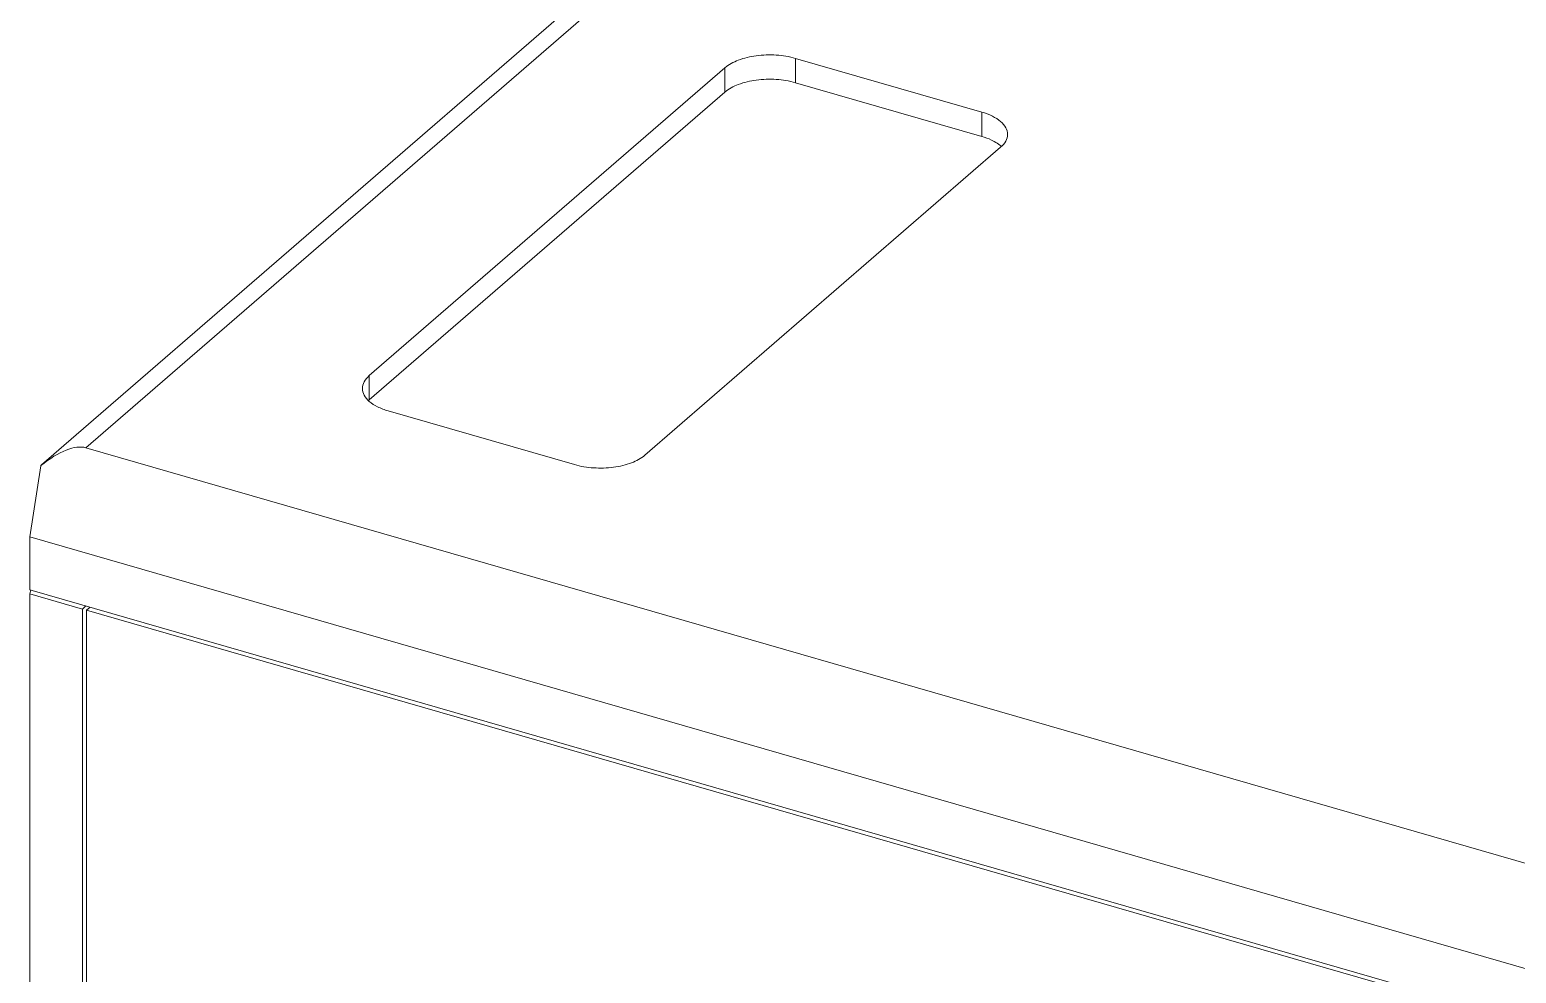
# Model space of a CAD drawing. Header units: millimetres. Extents: x 0 to 3564, y 0 to 2520.
# Drawn here: x 2262.9 to 2421.7, y 2081.1 to 2181.9 of the extents above; entities that cross this region are included whole.
import ezdxf

# ---------------------------------------------------------------- set-up
doc = ezdxf.new("R2010")
doc.units = ezdxf.units.MM
doc.layers.get('0').update_dxf_attribs({"lineweight": 13})

msp = doc.modelspace()

# ---------------------------------------------------------------- linework, layer by layer
for p, q in [((2582.08, 2410.75), (2264.15, 2135.41)), ((2583.89, 2410.03), (2268.89, 2137.23)), ((2344.68, 2176.26), (2344.68, 2178.86)), ((2344.68, 2178.86), (2364.59, 2173.11)), ((2299.16, 2144.95), (2337.16, 2177.86)), ((2337.16, 2175.26), (2337.16, 2177.86)), ((2364.59, 2170.51), (2344.68, 2176.26)), ((2337.16, 2175.26), (2299.16, 2142.35)), ((2364.59, 2170.51), (2364.59, 2173.11)), ((2366.61, 2169.36), (2328.61, 2136.45)), ((2299.16, 2142.35), (2299.16, 2144.95)), ((2321.09, 2135.44), (2301.18, 2141.19)), ((2662.93, 2023.48), (2268.89, 2137.23)), ((2262.89, 2127.71), (2264.07, 2135.33)), ((2264.07, 2135.33), (2264.15, 2135.41)), ((2262.89, 2127.71), (2262.89, 2122.08)), ((2656.93, 2013.96), (2262.89, 2127.71)), ((2656.93, 2008.33), (2262.89, 2122.08)), ((2263, 2122.05), (2262.89, 2121.64)), ((2262.89, 2121.64), (2262.89, 1697.29)), ((2268.52, 2120.01), (2262.89, 2121.64)), ((2268.52, 2120.01), (2268.9, 2120.34)), ((2268.52, 2120.01), (2268.52, 1695.66)), ((2268.95, 2119.89), (2269.33, 2120.22)), ((2268.95, 2119.89), (2268.95, 1695.54)), ((2650.87, 2009.64), (2268.95, 2119.89))]:
    msp.add_line(p, q)
msp.add_arc((2301.16, 2140.04), 3.06, 130.8873, 132.4718)
msp.add_ellipse((2262.89, 2127.71), major_axis=(6.51, 9.29), ratio=0.379144, start_param=6.412444, end_param=7.197842)
for points, knots in [([(2337.16, 2177.86), (2337.57, 2178.21), (2338.67, 2178.78), (2340.55, 2179.21), (2342.62, 2179.28), (2344.02, 2179.05), (2344.68, 2178.86)], [0, 0, 0, 0, 0.208446, 0.46209, 0.736217, 1, 1, 1, 1]), ([(2344.68, 2176.26), (2344.02, 2176.46), (2342.62, 2176.68), (2340.55, 2176.61), (2338.67, 2176.18), (2337.57, 2175.61), (2337.16, 2175.26)], [0, 0, 0, 0, 0.263783, 0.53791, 0.791554, 1, 1, 1, 1]), ([(2364.59, 2173.11), (2364.98, 2173), (2365.7, 2172.74), (2366.59, 2172.18), (2367.19, 2171.51), (2367.34, 2170.98), (2367.34, 2170.73)], [0, 0, 0, 0, 0.315954, 0.586318, 0.809356, 1, 1, 1, 1]), ([(2365.93, 2169.97), (2365.83, 2170.03), (2365.4, 2170.25), (2364.95, 2170.41), (2364.59, 2170.51)], [0, 0, 0, 0, 0.23487, 1, 1, 1, 1]), ([(2366.7, 2169.43), (2366.64, 2169.48), (2366.41, 2169.68), (2366.14, 2169.86), (2365.93, 2169.97)], [0, 0, 0, 0, 0.23408, 1, 1, 1, 1]), ([(2367.34, 2170.73), (2367.34, 2170.49), (2367.19, 2169.95), (2366.82, 2169.54), (2366.61, 2169.36)], [0, 0, 0, 0, 0.460967, 1, 1, 1, 1]), ([(2298.43, 2143.57), (2298.43, 2143.82), (2298.58, 2144.35), (2298.95, 2144.76), (2299.16, 2144.95)], [0, 0, 0, 0, 0.460967, 1, 1, 1, 1]), ([(2301.18, 2141.19), (2300.78, 2141.3), (2300.07, 2141.57), (2299.18, 2142.12), (2298.58, 2142.79), (2298.43, 2143.33), (2298.43, 2143.57)], [0, 0, 0, 0, 0.315954, 0.586318, 0.809356, 1, 1, 1, 1]), ([(2328.61, 2136.45), (2328.2, 2136.09), (2327.1, 2135.53), (2325.22, 2135.09), (2323.15, 2135.03), (2321.75, 2135.25), (2321.09, 2135.44)], [0, 0, 0, 0, 0.208446, 0.46209, 0.736217, 1, 1, 1, 1])]:
    msp.add_open_spline(points, degree=3, knots=knots)

doc.saveas('drawing.dxf')
